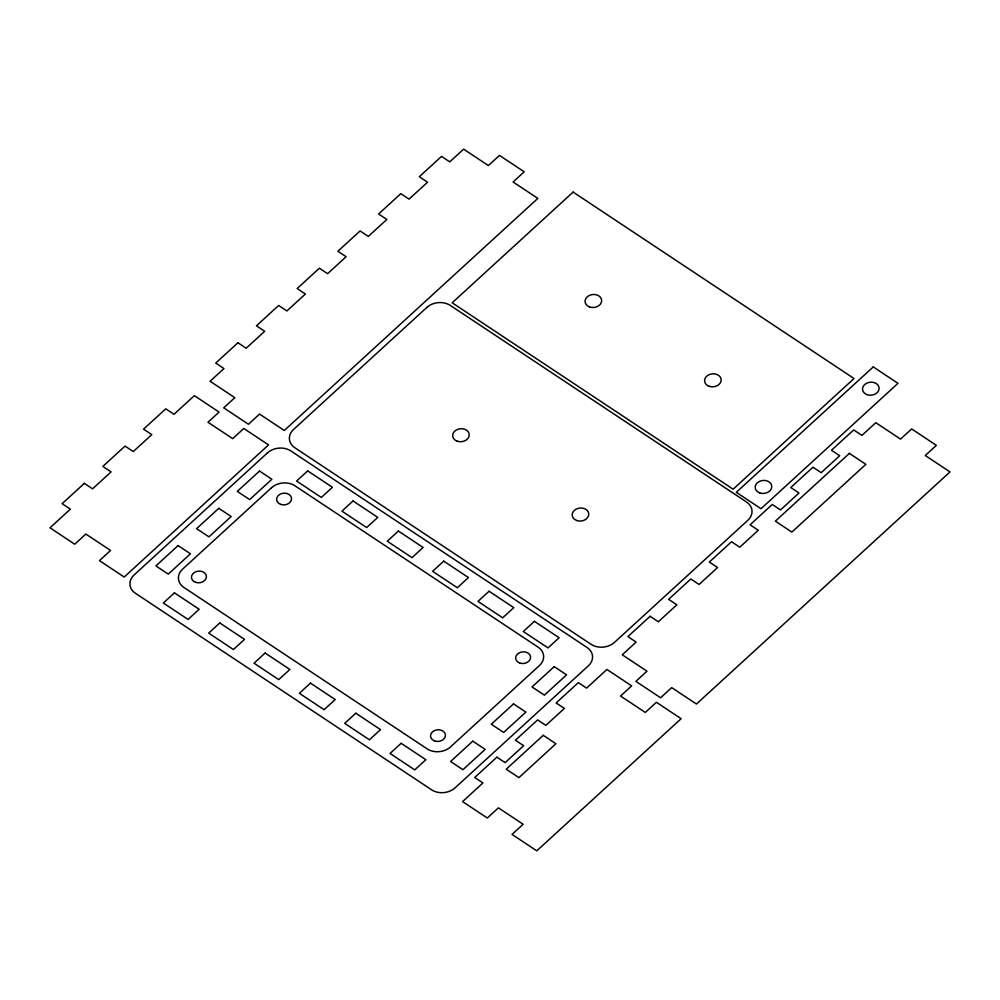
<?xml version="1.0" encoding="UTF-8"?>
<svg xmlns="http://www.w3.org/2000/svg" width="1000" height="1000" viewBox="0 0 1000 1000"><rect width="100%" height="100%" fill="white"/><g stroke="black" fill="none" stroke-linecap="round" stroke-linejoin="round"><path stroke-width="1.5" d="M84.325 483.363L62.112 503.7L70.362 509.162L50 527.8L74.725 544.212L85.838 534.05L110.562 550.462L99.462 560.625L124.188 577.038L268.55 444.888L243.812 428.475L232.712 438.65L207.987 422.238L219.088 412.075L194.363 395.662L174 414.288L165.763 408.825L143.55 429.15L151.788 434.625L133.287 451.562L125.037 446.087L102.837 466.425L111.075 471.9L92.562 488.837L84.325 483.363M237.938 342.75L215.725 363.075L223.975 368.55L210.087 381.262L234.825 397.675L223.713 407.837L248.45 424.25L259.55 414.075L284.275 430.487L537.837 198.4L513.1 181.988L524.212 171.812L499.475 155.4L488.375 165.575L463.638 149.162L449.762 161.863L441.525 156.4L419.312 176.725L427.55 182.2L409.05 199.137L400.8 193.663L378.587 214L386.838 219.462L368.325 236.412L360.087 230.938L337.875 251.262L346.125 256.737L327.612 273.675L319.375 268.212L297.162 288.538L305.4 294.012L286.9 310.95L278.65 305.475L256.45 325.812L264.688 331.275L246.175 348.225L237.938 342.75M267.413 452.912L134.162 574.888A16.65 13.012 -6.1 0 0 135.425 593.263L431.587 789.8A16.65 13.012 -6.1 0 0 455.062 787.85L588.312 665.863A16.65 13.012 -6.1 0 0 587.05 647.5L290.887 450.95A16.65 13.012 -6.1 0 0 267.413 452.912M426.875 307.413L293.625 429.387A16.65 13.012 -6.1 0 0 294.887 447.762L591.05 644.3A16.65 13.012 -6.1 0 0 614.525 642.35L747.775 520.363A16.65 13.012 -6.1 0 0 746.513 502L450.35 305.45A16.65 13.012 -6.1 0 0 426.875 307.413M178.088 545.588L155.887 565.925L168.25 574.125L190.463 553.8L178.088 545.588M218.812 508.325L196.6 528.65L208.962 536.862L231.175 516.525L218.812 508.325M259.525 471.05L237.312 491.375L249.675 499.588L271.887 479.263L259.525 471.05M573.112 192.087L452.188 302.787L733.112 489.212L854.038 378.525L573.112 192.087M271.488 487.762L182.65 569.075A16.65 13.012 -6.1 0 0 183.912 587.45L427.088 748.838A16.65 13.012 -6.1 0 0 450.562 746.875L539.4 665.55A16.65 13.012 -6.1 0 0 538.138 647.188L294.962 485.8A16.65 13.012 -6.1 0 0 271.488 487.762M174.45 592.863L163.35 603.025L188.075 619.438L199.175 609.263L174.45 592.863M307.7 470.875L296.6 481.037L321.325 497.45L332.438 487.287L307.7 470.875M219.788 622.95L208.688 633.112L233.412 649.525L244.525 639.362L219.788 622.95M353.038 500.962L341.938 511.138L366.662 527.537L377.775 517.375L353.038 500.962M265.125 653.037L254.025 663.2L278.75 679.613L289.862 669.45L265.125 653.037M398.387 531.05L387.275 541.225L412.013 557.638L423.113 547.463L398.387 531.05M310.462 683.125L299.363 693.288L324.087 709.7L335.2 699.538L310.462 683.125M443.725 561.138L432.612 571.312L457.35 587.725L468.45 577.55L443.725 561.138M355.8 713.213L344.7 723.375L369.425 739.788L380.538 729.625L355.8 713.213M489.062 591.237L477.95 601.4L502.688 617.812L513.787 607.65L489.062 591.237M401.138 743.3L390.037 753.462L414.762 769.875L425.875 759.712L401.138 743.3M534.4 621.325L523.288 631.487L548.025 647.9L559.125 637.737L534.4 621.325M873.25 366.925L736.3 492.3L761.025 508.713L897.975 383.338L873.25 366.925M472.788 741.162L450.588 761.5L462.95 769.7L485.163 749.375L472.788 741.162M513.513 703.9L491.3 724.225L503.663 732.438L525.875 712.1L513.513 703.9M554.225 666.625L532.013 686.95L544.375 695.163L566.587 674.837L554.225 666.625M650.1 616.287L627.9 636.613L636.138 642.087L622.263 654.788L646.988 671.2L635.887 681.363L660.612 697.775L671.712 687.613L696.45 704.025L950 471.925L925.275 455.513L936.375 445.35L911.65 428.938L900.537 439.1L875.812 422.688L861.925 435.4L853.688 429.925L831.475 450.25L839.725 455.725L821.213 472.663L812.975 467.2L790.763 487.525L799 493L780.5 509.938L772.25 504.462L750.05 524.8L758.288 530.262L739.775 547.212L731.538 541.737L709.325 562.075L717.575 567.537L699.062 584.475L690.825 579.012L668.612 599.338L676.85 604.812L658.35 621.75L650.1 616.287M496.9 757.175L474.7 777.5L482.938 782.975L462.575 801.6L487.312 818.012L498.413 807.85L523.138 824.262L512.038 834.425L536.775 850.837L681.125 718.7L656.4 702.288L645.288 712.45L620.562 696.038L631.663 685.875L606.938 669.463L586.575 688.1L578.337 682.625L556.125 702.962L564.375 708.425L545.862 725.375L537.625 719.9L515.413 740.225L523.65 745.7L505.15 762.638L496.9 757.175M849.4 453.375L775.362 521.15L791.85 532.087L865.875 464.325L849.4 453.375M543.237 735.312L506.225 769.2L518.925 777.625L555.938 743.737L543.237 735.312M457.175 441.188A8.325 6.513 -6.1 0 0 469.225 434.525A8.325 6.513 -6.1 0 0 456.4 429.938A8.325 6.513 -6.1 0 0 457.175 441.188M576.7 520.513A8.325 6.513 -6.1 0 0 588.763 513.85A8.325 6.513 -6.1 0 0 575.925 509.263A8.325 6.513 -6.1 0 0 576.7 520.513M759.7 492.912A8.325 6.513 -6.1 0 0 771.762 486.25A8.325 6.513 -6.1 0 0 758.925 481.662A8.325 6.513 -6.1 0 0 759.7 492.912M867.05 394.663A8.325 6.513 -6.1 0 0 879.112 388A8.325 6.513 -6.1 0 0 866.275 383.413A8.325 6.513 -6.1 0 0 867.05 394.663M589.587 306.962A8.325 6.513 -6.1 0 0 601.65 300.3A8.325 6.513 -6.1 0 0 588.812 295.712A8.325 6.513 -6.1 0 0 589.587 306.962M709.112 386.287A8.325 6.513 -6.1 0 0 721.175 379.625A8.325 6.513 -6.1 0 0 708.337 375.037A8.325 6.513 -6.1 0 0 709.112 386.287M195.538 582.325A7.5 5.863 -6.1 0 0 206.4 576.337A7.5 5.863 -6.1 0 0 194.85 572.2A7.5 5.863 -6.1 0 0 195.538 582.325M280.675 504.4A7.5 5.863 -6.1 0 0 291.537 498.4A7.5 5.863 -6.1 0 0 279.988 494.275A7.5 5.863 -6.1 0 0 280.675 504.4M434.6 740.975A7.5 5.863 -6.1 0 0 445.45 734.987A7.5 5.863 -6.1 0 0 433.9 730.85A7.5 5.863 -6.1 0 0 434.6 740.975M519.738 663.05A7.5 5.863 -6.1 0 0 530.588 657.05A7.5 5.863 -6.1 0 0 519.038 652.925A7.5 5.863 -6.1 0 0 519.738 663.05"/></g></svg>
